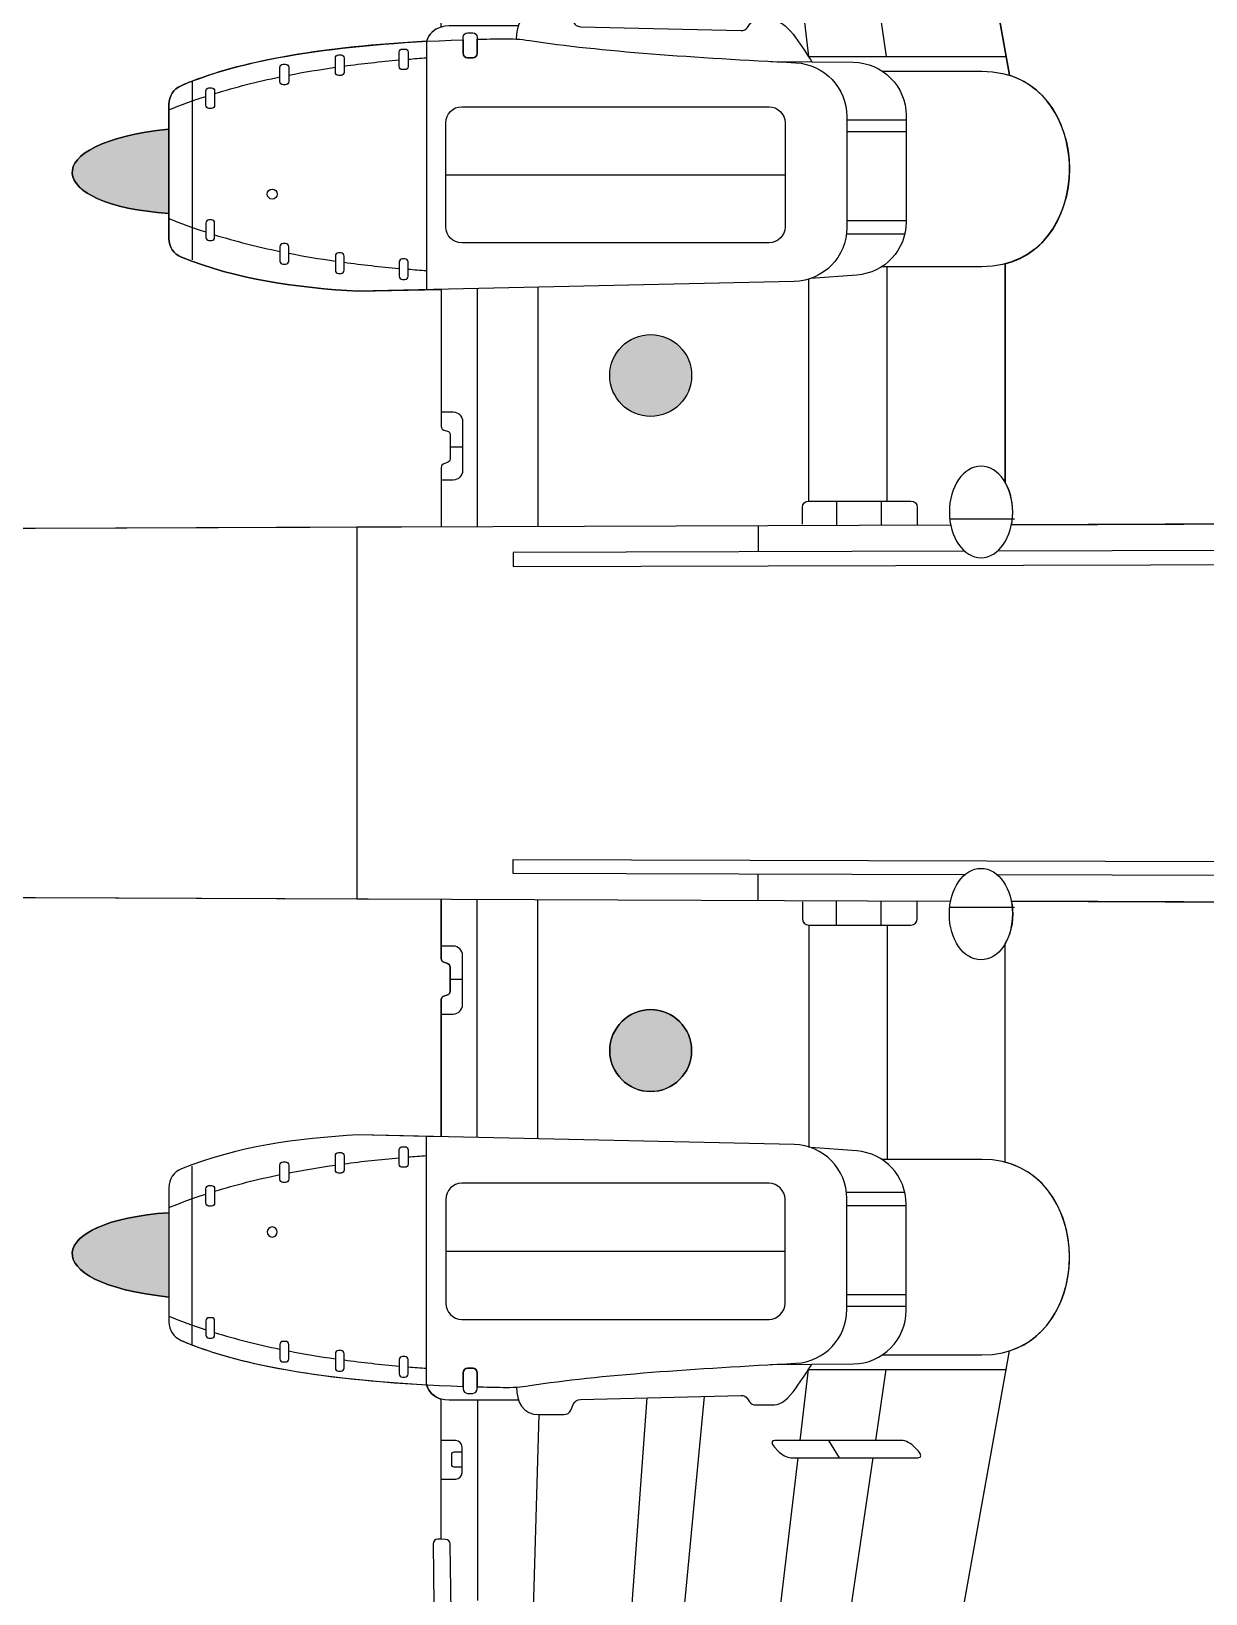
# Model space of a CAD drawing. Extents: x 65 to 351, y 40 to 244.
# Drawn here: x 116.31 to 145.79, y 91.84 to 131.04 of the extents above; entities that cross this region are included whole.
import ezdxf

# ---------------------------------------------------------------- set-up
doc = ezdxf.new("R2010")
doc.units = 0
doc.header["$MEASUREMENT"] = 0
doc.layers.add('4-VIEW', color=7, linetype='CONTINUOUS')
doc.layers.add('SOLIDS', color=7, linetype='CONTINUOUS')

msp = doc.modelspace()

# ---------------------------------------------------------------- hatches: boundary and pattern name
at = {"layer": 'SOLIDS'}
h = msp.add_hatch(color=252, dxfattribs=at)
edge = h.paths.add_edge_path()
edge.add_spline(control_points=[(119.765, 128.59), (116.399, 128.234), (116.668, 126.678), (119.765, 126.472), (119.765, 126.472), (119.765, 128.59), (119.765, 128.59)], knot_values=[0, 0, 0, 0, 1, 1, 1, 2, 2, 2, 2], degree=3, periodic=1)
h = msp.add_hatch(color=252, dxfattribs=at)
edge = h.paths.add_edge_path()
edge.add_spline(control_points=[(131.858, 123.432), (131.291, 123.432), (130.83, 122.973), (130.83, 122.405), (130.83, 121.839), (131.291, 121.378), (131.858, 121.378), (132.425, 121.378), (132.885, 121.839), (132.885, 122.405), (132.885, 122.973), (132.425, 123.432), (131.858, 123.432)], knot_values=[0, 0, 0, 0, 1, 1, 1, 2, 2, 2, 3, 3, 3, 4, 4, 4, 4], degree=3, periodic=1)
h = msp.add_hatch(color=252, dxfattribs=at)
edge = h.paths.add_edge_path()
edge.add_spline(control_points=[(131.858, 106.492), (131.291, 106.492), (130.83, 106.032), (130.83, 105.465), (130.83, 104.897), (131.291, 104.437), (131.858, 104.437), (132.425, 104.437), (132.885, 104.897), (132.885, 105.465), (132.885, 106.032), (132.425, 106.492), (131.858, 106.492)], knot_values=[0, 0, 0, 0, 1, 1, 1, 2, 2, 2, 3, 3, 3, 4, 4, 4, 4], degree=3, periodic=1)
h = msp.add_hatch(color=252, dxfattribs=at)
edge = h.paths.add_edge_path()
edge.add_spline(control_points=[(119.765, 101.397), (116.668, 101.192), (116.399, 99.636), (119.765, 99.28), (119.765, 99.28), (119.765, 101.397), (119.765, 101.397)], knot_values=[0, 0, 0, 0, 1, 1, 1, 2, 2, 2, 2], degree=3, periodic=1)

# ---------------------------------------------------------------- linework, layer by layer
at = {"layer": '4-VIEW', "color": 250}
for points in [[(136.523, 154.146), (140.862, 129.939)], [(135.607, 132.188), (135.817, 130.406)], [(137.506, 132.188), (137.769, 130.406)], [(126.232, 130.79), (126.232, 124.56)], [(135.817, 130.406), (140.78, 130.406)], [(120.349, 129.79), (120.349, 125.308)], [(136.781, 128.822), (138.269, 128.822)], [(136.781, 128.527), (138.269, 128.527)], [(126.716, 127.442), (135.229, 127.442)], [(136.781, 126.293), (138.269, 126.293)], [(136.772, 125.96), (138.236, 125.96)], [(137.79, 119.255), (137.79, 125.134)], [(140.758, 125.207), (140.758, 119.721)], [(135.826, 119.255), (135.826, 124.836)], [(127.505, 124.584), (127.505, 118.606)], [(129.025, 124.619), (129.025, 118.613)], [(126.824, 120.615), (127.138, 120.615)], [(136.525, 119.255), (136.525, 118.641)], [(137.642, 119.255), (137.642, 118.646)], [(139.363, 118.808), (140.987, 118.808)], [(124.482, 118.595), (124.482, 109.275)], [(134.555, 118.634), (134.555, 117.982)], [(169.37, 118.077), (140.561, 117.999)], [(139.74, 117.996), (128.41, 117.965), (128.41, 117.611), (170.016, 117.723)], [(139.74, 109.874), (128.41, 109.905), (128.41, 110.259), (170.016, 110.147)], [(134.555, 109.237), (134.555, 109.889)], [(169.37, 109.794), (140.561, 109.872)], [(127.505, 103.285), (127.505, 109.263)], [(129.025, 103.252), (129.025, 109.258)], [(136.525, 108.615), (136.525, 109.229)], [(137.642, 108.615), (137.642, 109.225)], [(139.363, 109.062), (140.987, 109.062)], [(135.826, 108.615), (135.826, 103.033)], [(137.79, 108.615), (137.79, 102.736)], [(140.758, 102.663), (140.758, 108.149)], [(126.824, 107.255), (127.138, 107.255)], [(126.232, 97.08), (126.232, 103.31)], [(120.349, 98.08), (120.349, 102.562)], [(136.772, 101.91), (138.236, 101.91)], [(136.781, 101.577), (138.269, 101.577)], [(126.716, 100.428), (135.229, 100.428)], [(136.781, 99.343), (138.269, 99.343)], [(136.781, 99.048), (138.269, 99.048)], [(136.523, 73.724), (140.862, 97.931)], [(135.607, 95.682), (135.817, 97.464)], [(135.817, 97.464), (140.78, 97.464)], [(137.506, 95.682), (137.769, 97.464)], [(126.594, 96.722), (126.589, 93.203)], [(127.521, 91.668), (127.521, 96.693)], [(128.864, 56.889), (131.773, 96.753)], [(129.412, 56.889), (133.209, 96.789)], [(127.911, 56.889), (129.062, 96.33)], [(136.594, 95.25), (136.33, 95.682)], [(134.624, 87.348), (135.556, 95.25)], [(136.276, 87.348), (137.442, 95.25)]]:
    msp.add_lwpolyline(points, dxfattribs=at)
for points, knots in [([(128.489, 130.848), (128.489, 131.212), (128.644, 131.54), (129.062, 131.54), (129.062, 131.54), (129.679, 131.54), (129.679, 131.54), (129.756, 131.54), (129.822, 131.497), (129.854, 131.426), (129.854, 131.426), (129.922, 131.271), (129.922, 131.271), (129.953, 131.202), (130.017, 131.16), (130.093, 131.158), (130.093, 131.158), (134.125, 131.058), (134.125, 131.058), (134.192, 131.056), (134.249, 131.086), (134.287, 131.14), (134.287, 131.14), (134.34, 131.215), (134.34, 131.215), (134.377, 131.268), (134.432, 131.297), (134.497, 131.297), (134.497, 131.297), (134.966, 131.297), (134.966, 131.297), (135.32, 131.297), (135.706, 130.548), (135.905, 130.276)], [0, 0, 0, 0, 1, 1, 1, 2, 2, 2, 3, 3, 3, 4, 4, 4, 5, 5, 5, 6, 6, 6, 7, 7, 7, 8, 8, 8, 9, 9, 9, 10, 10, 10, 11, 11, 11, 11]), ([(128.54, 131.176), (128.54, 131.176), (126.8, 131.176), (126.8, 131.176), (126.509, 131.176), (126.301, 131.025), (126.232, 130.79)], [0, 0, 0, 0, 1, 1, 1, 2, 2, 2, 2]), ([(127.261, 130.376), (127.261, 130.376), (127.393, 130.376), (127.393, 130.376), (127.455, 130.376), (127.506, 130.426), (127.506, 130.489), (127.506, 130.489), (127.506, 130.892), (127.506, 130.892), (127.506, 130.955), (127.455, 131.005), (127.393, 131.005), (127.393, 131.005), (127.261, 131.005), (127.261, 131.005), (127.199, 131.005), (127.148, 130.955), (127.148, 130.892), (127.148, 130.892), (127.148, 130.489), (127.148, 130.489), (127.148, 130.426), (127.199, 130.376), (127.261, 130.376), (127.261, 130.376), (127.261, 130.376), (127.261, 130.376)], [0, 0, 0, 0, 1, 1, 1, 2, 2, 2, 3, 3, 3, 4, 4, 4, 5, 5, 5, 6, 6, 6, 7, 7, 7, 8, 8, 8, 9, 9, 9, 9]), ([(119.765, 129.209), (119.765, 129.209), (119.765, 125.845), (119.765, 125.845), (119.765, 125.633), (119.887, 125.451), (120.084, 125.372), (121.457, 124.818), (122.967, 124.606), (124.527, 124.518), (124.527, 124.518), (135.457, 124.762), (135.457, 124.762), (136.193, 124.779), (136.781, 125.381), (136.781, 126.116), (136.781, 126.116), (136.781, 128.9), (136.781, 128.9), (136.781, 129.621), (136.218, 130.214), (135.498, 130.252), (132.995, 130.383), (130.571, 130.538), (128.822, 130.81), (128.59, 130.845), (128.389, 130.86), (128.153, 130.856), (127.934, 130.852), (127.718, 130.847), (127.506, 130.842), (127.506, 130.842), (127.506, 130.489), (127.506, 130.489), (127.506, 130.426), (127.455, 130.376), (127.393, 130.376), (127.393, 130.376), (127.261, 130.376), (127.261, 130.376), (127.199, 130.376), (127.148, 130.426), (127.148, 130.489), (127.148, 130.489), (127.148, 130.83), (127.148, 130.83), (123.914, 130.719), (121.57, 130.328), (120.071, 129.676), (119.881, 129.593), (119.765, 129.416), (119.765, 129.209), (119.765, 129.209), (119.765, 129.209), (119.765, 129.209)], [0, 0, 0, 0, 1, 1, 1, 2, 2, 2, 3, 3, 3, 4, 4, 4, 5, 5, 5, 6, 6, 6, 7, 7, 7, 8, 8, 8, 9, 9, 9, 10, 10, 10, 11, 11, 11, 12, 12, 12, 13, 13, 13, 14, 14, 14, 15, 15, 15, 16, 16, 16, 17, 17, 17, 18, 18, 18, 18]), ([(125.625, 130.081), (125.625, 130.081), (125.689, 130.081), (125.689, 130.081), (125.732, 130.081), (125.768, 130.116), (125.768, 130.16), (125.768, 130.16), (125.768, 130.518), (125.768, 130.518), (125.768, 130.562), (125.732, 130.597), (125.689, 130.597), (125.689, 130.597), (125.625, 130.597), (125.625, 130.597), (125.582, 130.597), (125.547, 130.562), (125.547, 130.518), (125.547, 130.518), (125.547, 130.16), (125.547, 130.16), (125.547, 130.116), (125.582, 130.081), (125.625, 130.081), (125.625, 130.081), (125.625, 130.081), (125.625, 130.081)], [0, 0, 0, 0, 1, 1, 1, 2, 2, 2, 3, 3, 3, 4, 4, 4, 5, 5, 5, 6, 6, 6, 7, 7, 7, 8, 8, 8, 9, 9, 9, 9]), ([(122.633, 129.702), (122.633, 129.702), (122.696, 129.702), (122.696, 129.702), (122.74, 129.702), (122.775, 129.737), (122.775, 129.781), (122.775, 129.781), (122.775, 130.139), (122.775, 130.139), (122.775, 130.182), (122.74, 130.218), (122.696, 130.218), (122.696, 130.218), (122.633, 130.218), (122.633, 130.218), (122.589, 130.218), (122.554, 130.182), (122.554, 130.139), (122.554, 130.139), (122.554, 129.781), (122.554, 129.781), (122.554, 129.737), (122.589, 129.702), (122.633, 129.702), (122.633, 129.702), (122.633, 129.702), (122.633, 129.702)], [0, 0, 0, 0, 1, 1, 1, 2, 2, 2, 3, 3, 3, 4, 4, 4, 5, 5, 5, 6, 6, 6, 7, 7, 7, 8, 8, 8, 9, 9, 9, 9]), ([(124.024, 129.933), (124.024, 129.933), (124.087, 129.933), (124.087, 129.933), (124.13, 129.933), (124.166, 129.969), (124.166, 130.012), (124.166, 130.012), (124.166, 130.371), (124.166, 130.371), (124.166, 130.415), (124.13, 130.45), (124.087, 130.45), (124.087, 130.45), (124.024, 130.45), (124.024, 130.45), (123.98, 130.45), (123.945, 130.415), (123.945, 130.371), (123.945, 130.371), (123.945, 130.012), (123.945, 130.012), (123.945, 129.969), (123.98, 129.933), (124.024, 129.933), (124.024, 129.933), (124.024, 129.933), (124.024, 129.933)], [0, 0, 0, 0, 1, 1, 1, 2, 2, 2, 3, 3, 3, 4, 4, 4, 5, 5, 5, 6, 6, 6, 7, 7, 7, 8, 8, 8, 9, 9, 9, 9]), ([(134.867, 130.285), (134.867, 130.285), (136.944, 130.266), (136.944, 130.266), (137.676, 130.26), (138.269, 129.66), (138.269, 128.929), (138.269, 128.929), (138.269, 126.259), (138.269, 126.259), (138.269, 125.558), (137.731, 124.978), (137.032, 124.925), (137.032, 124.925), (135.871, 124.836), (135.871, 124.836)], [0, 0, 0, 0, 1, 1, 1, 2, 2, 2, 3, 3, 3, 4, 4, 4, 5, 5, 5, 5]), ([(137.672, 130.042), (137.672, 130.042), (140.169, 130.042), (140.169, 130.042), (143.102, 130.042), (143.102, 125.134), (140.169, 125.134), (140.169, 125.134), (137.658, 125.134), (137.658, 125.134)], [0, 0, 0, 0, 1, 1, 1, 2, 2, 2, 3, 3, 3, 3]), ([(120.771, 129.106), (120.771, 129.106), (120.834, 129.106), (120.834, 129.106), (120.878, 129.106), (120.913, 129.142), (120.913, 129.186), (120.913, 129.186), (120.913, 129.544), (120.913, 129.544), (120.913, 129.587), (120.878, 129.622), (120.834, 129.622), (120.834, 129.622), (120.771, 129.622), (120.771, 129.622), (120.728, 129.622), (120.692, 129.587), (120.692, 129.544), (120.692, 129.544), (120.692, 129.186), (120.692, 129.186), (120.692, 129.142), (120.728, 129.106), (120.771, 129.106), (120.771, 129.106), (120.771, 129.106), (120.771, 129.106)], [0, 0, 0, 0, 1, 1, 1, 2, 2, 2, 3, 3, 3, 4, 4, 4, 5, 5, 5, 6, 6, 6, 7, 7, 7, 8, 8, 8, 9, 9, 9, 9]), ([(127.116, 125.735), (127.116, 125.735), (134.829, 125.735), (134.829, 125.735), (135.049, 125.735), (135.229, 125.915), (135.229, 126.135), (135.229, 126.135), (135.229, 128.748), (135.229, 128.748), (135.229, 128.969), (135.049, 129.149), (134.829, 129.149), (134.829, 129.149), (127.116, 129.149), (127.116, 129.149), (126.896, 129.149), (126.716, 128.969), (126.716, 128.748), (126.716, 128.748), (126.716, 126.135), (126.716, 126.135), (126.716, 125.915), (126.896, 125.735), (127.116, 125.735), (127.116, 125.735), (127.116, 125.735), (127.116, 125.735)], [0, 0, 0, 0, 1, 1, 1, 2, 2, 2, 3, 3, 3, 4, 4, 4, 5, 5, 5, 6, 6, 6, 7, 7, 7, 8, 8, 8, 9, 9, 9, 9]), ([(122.359, 126.831), (122.429, 126.831), (122.486, 126.887), (122.486, 126.957), (122.486, 127.027), (122.429, 127.084), (122.359, 127.084), (122.29, 127.084), (122.233, 127.027), (122.233, 126.957), (122.233, 126.887), (122.29, 126.831), (122.359, 126.831), (122.359, 126.831), (122.359, 126.831), (122.359, 126.831)], [0, 0, 0, 0, 1, 1, 1, 2, 2, 2, 3, 3, 3, 4, 4, 4, 5, 5, 5, 5]), ([(120.771, 126.308), (120.771, 126.308), (120.834, 126.308), (120.834, 126.308), (120.878, 126.308), (120.913, 126.273), (120.913, 126.229), (120.913, 126.229), (120.913, 125.871), (120.913, 125.871), (120.913, 125.828), (120.878, 125.792), (120.834, 125.792), (120.834, 125.792), (120.771, 125.792), (120.771, 125.792), (120.728, 125.792), (120.692, 125.828), (120.692, 125.871), (120.692, 125.871), (120.692, 126.229), (120.692, 126.229), (120.692, 126.273), (120.728, 126.308), (120.771, 126.308), (120.771, 126.308), (120.771, 126.308), (120.771, 126.308)], [0, 0, 0, 0, 1, 1, 1, 2, 2, 2, 3, 3, 3, 4, 4, 4, 5, 5, 5, 6, 6, 6, 7, 7, 7, 8, 8, 8, 9, 9, 9, 9]), ([(122.633, 125.713), (122.633, 125.713), (122.696, 125.713), (122.696, 125.713), (122.74, 125.713), (122.775, 125.678), (122.775, 125.634), (122.775, 125.634), (122.775, 125.276), (122.775, 125.276), (122.775, 125.233), (122.74, 125.197), (122.696, 125.197), (122.696, 125.197), (122.633, 125.197), (122.633, 125.197), (122.589, 125.197), (122.554, 125.233), (122.554, 125.276), (122.554, 125.276), (122.554, 125.634), (122.554, 125.634), (122.554, 125.678), (122.589, 125.713), (122.633, 125.713), (122.633, 125.713), (122.633, 125.713), (122.633, 125.713)], [0, 0, 0, 0, 1, 1, 1, 2, 2, 2, 3, 3, 3, 4, 4, 4, 5, 5, 5, 6, 6, 6, 7, 7, 7, 8, 8, 8, 9, 9, 9, 9]), ([(124.024, 125.481), (124.024, 125.481), (124.087, 125.481), (124.087, 125.481), (124.13, 125.481), (124.166, 125.446), (124.166, 125.403), (124.166, 125.403), (124.166, 125.045), (124.166, 125.045), (124.166, 125), (124.13, 124.965), (124.087, 124.965), (124.087, 124.965), (124.024, 124.965), (124.024, 124.965), (123.98, 124.965), (123.945, 125), (123.945, 125.045), (123.945, 125.045), (123.945, 125.403), (123.945, 125.403), (123.945, 125.446), (123.98, 125.481), (124.024, 125.481), (124.024, 125.481), (124.024, 125.481), (124.024, 125.481)], [0, 0, 0, 0, 1, 1, 1, 2, 2, 2, 3, 3, 3, 4, 4, 4, 5, 5, 5, 6, 6, 6, 7, 7, 7, 8, 8, 8, 9, 9, 9, 9]), ([(125.625, 125.334), (125.625, 125.334), (125.689, 125.334), (125.689, 125.334), (125.732, 125.334), (125.768, 125.298), (125.768, 125.255), (125.768, 125.255), (125.768, 124.896), (125.768, 124.896), (125.768, 124.853), (125.732, 124.817), (125.689, 124.817), (125.689, 124.817), (125.625, 124.817), (125.625, 124.817), (125.582, 124.817), (125.547, 124.853), (125.547, 124.896), (125.547, 124.896), (125.547, 125.255), (125.547, 125.255), (125.547, 125.298), (125.582, 125.334), (125.625, 125.334), (125.625, 125.334), (125.625, 125.334), (125.625, 125.334)], [0, 0, 0, 0, 1, 1, 1, 2, 2, 2, 3, 3, 3, 4, 4, 4, 5, 5, 5, 6, 6, 6, 7, 7, 7, 8, 8, 8, 9, 9, 9, 9]), ([(126.601, 124.564), (126.601, 124.564), (126.601, 121.127), (126.601, 121.127), (126.601, 121.085), (126.628, 121.048), (126.669, 121.036), (126.669, 121.036), (126.756, 121.009), (126.756, 121.009), (126.797, 120.997), (126.824, 120.96), (126.824, 120.918), (126.824, 120.918), (126.824, 120.313), (126.824, 120.313), (126.824, 120.272), (126.799, 120.236), (126.76, 120.223), (126.76, 120.223), (126.665, 120.189), (126.665, 120.189), (126.626, 120.175), (126.601, 120.14), (126.601, 120.099), (126.601, 120.099), (126.601, 118.604), (126.601, 118.604)], [0, 0, 0, 0, 1, 1, 1, 2, 2, 2, 3, 3, 3, 4, 4, 4, 5, 5, 5, 6, 6, 6, 7, 7, 7, 8, 8, 8, 9, 9, 9, 9]), ([(131.858, 121.378), (132.425, 121.378), (132.885, 121.839), (132.885, 122.405), (132.885, 122.973), (132.425, 123.433), (131.858, 123.433), (131.291, 123.433), (130.83, 122.973), (130.83, 122.405), (130.83, 121.839), (131.291, 121.378), (131.858, 121.378), (131.858, 121.378), (131.858, 121.378), (131.858, 121.378)], [0, 0, 0, 0, 1, 1, 1, 2, 2, 2, 3, 3, 3, 4, 4, 4, 5, 5, 5, 5]), ([(126.601, 121.489), (126.601, 121.489), (126.899, 121.489), (126.899, 121.489), (127.03, 121.489), (127.138, 121.381), (127.138, 121.25), (127.138, 121.25), (127.138, 120.021), (127.138, 120.021), (127.138, 119.889), (127.03, 119.782), (126.899, 119.782), (126.899, 119.782), (126.601, 119.782), (126.601, 119.782)], [0, 0, 0, 0, 1, 1, 1, 2, 2, 2, 3, 3, 3, 4, 4, 4, 5, 5, 5, 5]), ([(140.149, 120.129), (140.589, 120.129), (140.945, 119.615), (140.945, 118.981), (140.945, 118.347), (140.589, 117.833), (140.149, 117.833), (139.71, 117.833), (139.354, 118.347), (139.354, 118.981), (139.354, 119.615), (139.71, 120.129), (140.149, 120.129), (140.149, 120.129), (140.149, 120.129), (140.149, 120.129)], [0, 0, 0, 0, 1, 1, 1, 2, 2, 2, 3, 3, 3, 4, 4, 4, 5, 5, 5, 5]), ([(135.666, 118.675), (135.666, 118.675), (135.666, 119.096), (135.666, 119.096), (135.666, 119.183), (135.738, 119.255), (135.826, 119.255), (135.826, 119.255), (138.389, 119.255), (138.389, 119.255), (138.476, 119.255), (138.548, 119.183), (138.548, 119.096), (138.548, 119.096), (138.548, 118.649), (138.548, 118.649)], [0, 0, 0, 0, 1, 1, 1, 2, 2, 2, 3, 3, 3, 4, 4, 4, 5, 5, 5, 5]), ([(139.387, 118.653), (139.387, 118.653), (116.407, 118.564), (116.407, 118.564), (114.107, 118.555), (107.706, 118.311), (104.322, 116.625), (101.444, 115.191), (101.44, 112.684), (104.319, 111.248), (107.701, 109.56), (114.107, 109.316), (116.407, 109.307), (116.407, 109.307), (139.387, 109.218), (139.387, 109.218)], [0, 0, 0, 0, 1, 1, 1, 2, 2, 2, 3, 3, 3, 4, 4, 4, 5, 5, 5, 5]), ([(140.913, 118.658), (140.913, 118.658), (162.555, 118.741), (162.555, 118.741), (169.656, 118.753), (174.324, 117.797), (181.779, 115.016), (182.007, 114.931), (182.152, 114.723), (182.152, 114.478), (182.152, 114.478), (182.152, 113.392), (182.152, 113.392), (182.152, 113.147), (182.007, 112.939), (181.779, 112.854), (174.324, 110.074), (169.656, 109.117), (162.555, 109.129), (162.555, 109.129), (140.913, 109.212), (140.913, 109.212)], [0, 0, 0, 0, 1, 1, 1, 2, 2, 2, 3, 3, 3, 4, 4, 4, 5, 5, 5, 6, 6, 6, 7, 7, 7, 7]), ([(140.149, 107.741), (140.589, 107.741), (140.945, 108.255), (140.945, 108.889), (140.945, 109.524), (140.589, 110.038), (140.149, 110.038), (139.71, 110.038), (139.354, 109.524), (139.354, 108.889), (139.354, 108.255), (139.71, 107.741), (140.149, 107.741), (140.149, 107.741), (140.149, 107.741), (140.149, 107.741)], [0, 0, 0, 0, 1, 1, 1, 2, 2, 2, 3, 3, 3, 4, 4, 4, 5, 5, 5, 5]), ([(126.601, 103.305), (126.601, 103.305), (126.601, 106.743), (126.601, 106.743), (126.601, 106.786), (126.628, 106.822), (126.669, 106.834), (126.669, 106.834), (126.756, 106.861), (126.756, 106.861), (126.797, 106.874), (126.824, 106.91), (126.824, 106.952), (126.824, 106.952), (126.824, 107.558), (126.824, 107.558), (126.824, 107.599), (126.799, 107.634), (126.76, 107.648), (126.76, 107.648), (126.665, 107.681), (126.665, 107.681), (126.626, 107.695), (126.601, 107.73), (126.601, 107.772), (126.601, 107.772), (126.601, 109.267), (126.601, 109.267)], [0, 0, 0, 0, 1, 1, 1, 2, 2, 2, 3, 3, 3, 4, 4, 4, 5, 5, 5, 6, 6, 6, 7, 7, 7, 8, 8, 8, 9, 9, 9, 9]), ([(135.666, 109.195), (135.666, 109.195), (135.666, 108.775), (135.666, 108.775), (135.666, 108.687), (135.738, 108.615), (135.826, 108.615), (135.826, 108.615), (138.389, 108.615), (138.389, 108.615), (138.476, 108.615), (138.548, 108.687), (138.548, 108.775), (138.548, 108.775), (138.548, 109.222), (138.548, 109.222)], [0, 0, 0, 0, 1, 1, 1, 2, 2, 2, 3, 3, 3, 4, 4, 4, 5, 5, 5, 5]), ([(126.601, 106.381), (126.601, 106.381), (126.899, 106.381), (126.899, 106.381), (127.03, 106.381), (127.138, 106.489), (127.138, 106.621), (127.138, 106.621), (127.138, 107.849), (127.138, 107.849), (127.138, 107.981), (127.03, 108.088), (126.899, 108.088), (126.899, 108.088), (126.601, 108.088), (126.601, 108.088)], [0, 0, 0, 0, 1, 1, 1, 2, 2, 2, 3, 3, 3, 4, 4, 4, 5, 5, 5, 5]), ([(131.858, 106.492), (132.425, 106.492), (132.885, 106.032), (132.885, 105.465), (132.885, 104.897), (132.425, 104.438), (131.858, 104.438), (131.291, 104.438), (130.83, 104.897), (130.83, 105.465), (130.83, 106.032), (131.291, 106.492), (131.858, 106.492), (131.858, 106.492), (131.858, 106.492), (131.858, 106.492)], [0, 0, 0, 0, 1, 1, 1, 2, 2, 2, 3, 3, 3, 4, 4, 4, 5, 5, 5, 5]), ([(119.765, 98.661), (119.765, 98.661), (119.765, 102.025), (119.765, 102.025), (119.765, 102.237), (119.887, 102.418), (120.084, 102.497), (121.457, 103.052), (122.967, 103.264), (124.527, 103.352), (124.527, 103.352), (135.457, 103.107), (135.457, 103.107), (136.193, 103.091), (136.781, 102.489), (136.781, 101.754), (136.781, 101.754), (136.781, 98.97), (136.781, 98.97), (136.781, 98.249), (136.218, 97.655), (135.498, 97.618), (132.995, 97.487), (130.571, 97.332), (128.822, 97.06), (128.59, 97.024), (128.389, 97.01), (128.153, 97.014), (127.934, 97.018), (127.718, 97.022), (127.506, 97.028), (127.506, 97.028), (127.506, 97.381), (127.506, 97.381), (127.506, 97.443), (127.455, 97.494), (127.393, 97.494), (127.393, 97.494), (127.261, 97.494), (127.261, 97.494), (127.199, 97.494), (127.148, 97.443), (127.148, 97.381), (127.148, 97.381), (127.148, 97.039), (127.148, 97.039), (123.914, 97.152), (121.57, 97.542), (120.071, 98.193), (119.881, 98.276), (119.765, 98.454), (119.765, 98.661), (119.765, 98.661), (119.765, 98.661), (119.765, 98.661)], [0, 0, 0, 0, 1, 1, 1, 2, 2, 2, 3, 3, 3, 4, 4, 4, 5, 5, 5, 6, 6, 6, 7, 7, 7, 8, 8, 8, 9, 9, 9, 10, 10, 10, 11, 11, 11, 12, 12, 12, 13, 13, 13, 14, 14, 14, 15, 15, 15, 16, 16, 16, 17, 17, 17, 18, 18, 18, 18]), ([(124.024, 102.389), (124.024, 102.389), (124.087, 102.389), (124.087, 102.389), (124.13, 102.389), (124.166, 102.424), (124.166, 102.467), (124.166, 102.467), (124.166, 102.826), (124.166, 102.826), (124.166, 102.869), (124.13, 102.905), (124.087, 102.905), (124.087, 102.905), (124.024, 102.905), (124.024, 102.905), (123.98, 102.905), (123.945, 102.869), (123.945, 102.826), (123.945, 102.826), (123.945, 102.467), (123.945, 102.467), (123.945, 102.424), (123.98, 102.389), (124.024, 102.389), (124.024, 102.389), (124.024, 102.389), (124.024, 102.389)], [0, 0, 0, 0, 1, 1, 1, 2, 2, 2, 3, 3, 3, 4, 4, 4, 5, 5, 5, 6, 6, 6, 7, 7, 7, 8, 8, 8, 9, 9, 9, 9]), ([(125.625, 102.536), (125.625, 102.536), (125.689, 102.536), (125.689, 102.536), (125.732, 102.536), (125.768, 102.572), (125.768, 102.616), (125.768, 102.616), (125.768, 102.973), (125.768, 102.973), (125.768, 103.017), (125.732, 103.052), (125.689, 103.052), (125.689, 103.052), (125.625, 103.052), (125.625, 103.052), (125.582, 103.052), (125.547, 103.017), (125.547, 102.973), (125.547, 102.973), (125.547, 102.616), (125.547, 102.616), (125.547, 102.572), (125.582, 102.536), (125.625, 102.536), (125.625, 102.536), (125.625, 102.536), (125.625, 102.536)], [0, 0, 0, 0, 1, 1, 1, 2, 2, 2, 3, 3, 3, 4, 4, 4, 5, 5, 5, 6, 6, 6, 7, 7, 7, 8, 8, 8, 9, 9, 9, 9]), ([(134.867, 97.584), (134.867, 97.584), (136.944, 97.604), (136.944, 97.604), (137.676, 97.611), (138.269, 98.21), (138.269, 98.942), (138.269, 98.942), (138.269, 101.611), (138.269, 101.611), (138.269, 102.312), (137.731, 102.892), (137.032, 102.946), (137.032, 102.946), (135.871, 103.033), (135.871, 103.033)], [0, 0, 0, 0, 1, 1, 1, 2, 2, 2, 3, 3, 3, 4, 4, 4, 5, 5, 5, 5]), ([(137.672, 97.828), (137.672, 97.828), (140.169, 97.828), (140.169, 97.828), (143.102, 97.828), (143.102, 102.736), (140.169, 102.736), (140.169, 102.736), (137.658, 102.736), (137.658, 102.736)], [0, 0, 0, 0, 1, 1, 1, 2, 2, 2, 3, 3, 3, 3]), ([(122.633, 102.157), (122.633, 102.157), (122.696, 102.157), (122.696, 102.157), (122.74, 102.157), (122.775, 102.193), (122.775, 102.236), (122.775, 102.236), (122.775, 102.594), (122.775, 102.594), (122.775, 102.637), (122.74, 102.673), (122.696, 102.673), (122.696, 102.673), (122.633, 102.673), (122.633, 102.673), (122.589, 102.673), (122.554, 102.637), (122.554, 102.594), (122.554, 102.594), (122.554, 102.236), (122.554, 102.236), (122.554, 102.193), (122.589, 102.157), (122.633, 102.157), (122.633, 102.157), (122.633, 102.157), (122.633, 102.157)], [0, 0, 0, 0, 1, 1, 1, 2, 2, 2, 3, 3, 3, 4, 4, 4, 5, 5, 5, 6, 6, 6, 7, 7, 7, 8, 8, 8, 9, 9, 9, 9]), ([(120.771, 101.561), (120.771, 101.561), (120.834, 101.561), (120.834, 101.561), (120.878, 101.561), (120.913, 101.597), (120.913, 101.641), (120.913, 101.641), (120.913, 101.999), (120.913, 101.999), (120.913, 102.042), (120.878, 102.078), (120.834, 102.078), (120.834, 102.078), (120.771, 102.078), (120.771, 102.078), (120.728, 102.078), (120.692, 102.042), (120.692, 101.999), (120.692, 101.999), (120.692, 101.641), (120.692, 101.641), (120.692, 101.597), (120.728, 101.561), (120.771, 101.561), (120.771, 101.561), (120.771, 101.561), (120.771, 101.561)], [0, 0, 0, 0, 1, 1, 1, 2, 2, 2, 3, 3, 3, 4, 4, 4, 5, 5, 5, 6, 6, 6, 7, 7, 7, 8, 8, 8, 9, 9, 9, 9]), ([(127.116, 102.135), (127.116, 102.135), (134.829, 102.135), (134.829, 102.135), (135.049, 102.135), (135.229, 101.955), (135.229, 101.734), (135.229, 101.734), (135.229, 99.122), (135.229, 99.122), (135.229, 98.901), (135.049, 98.721), (134.829, 98.721), (134.829, 98.721), (127.116, 98.721), (127.116, 98.721), (126.896, 98.721), (126.716, 98.901), (126.716, 99.122), (126.716, 99.122), (126.716, 101.734), (126.716, 101.734), (126.716, 101.955), (126.896, 102.135), (127.116, 102.135), (127.116, 102.135), (127.116, 102.135), (127.116, 102.135)], [0, 0, 0, 0, 1, 1, 1, 2, 2, 2, 3, 3, 3, 4, 4, 4, 5, 5, 5, 6, 6, 6, 7, 7, 7, 8, 8, 8, 9, 9, 9, 9]), ([(122.359, 101.039), (122.429, 101.039), (122.486, 100.983), (122.486, 100.913), (122.486, 100.843), (122.429, 100.787), (122.359, 100.787), (122.29, 100.787), (122.233, 100.843), (122.233, 100.913), (122.233, 100.983), (122.29, 101.039), (122.359, 101.039), (122.359, 101.039), (122.359, 101.039), (122.359, 101.039)], [0, 0, 0, 0, 1, 1, 1, 2, 2, 2, 3, 3, 3, 4, 4, 4, 5, 5, 5, 5]), ([(120.771, 98.763), (120.771, 98.763), (120.834, 98.763), (120.834, 98.763), (120.878, 98.763), (120.913, 98.728), (120.913, 98.685), (120.913, 98.685), (120.913, 98.326), (120.913, 98.326), (120.913, 98.283), (120.878, 98.247), (120.834, 98.247), (120.834, 98.247), (120.771, 98.247), (120.771, 98.247), (120.728, 98.247), (120.692, 98.283), (120.692, 98.326), (120.692, 98.326), (120.692, 98.685), (120.692, 98.685), (120.692, 98.728), (120.728, 98.763), (120.771, 98.763), (120.771, 98.763), (120.771, 98.763), (120.771, 98.763)], [0, 0, 0, 0, 1, 1, 1, 2, 2, 2, 3, 3, 3, 4, 4, 4, 5, 5, 5, 6, 6, 6, 7, 7, 7, 8, 8, 8, 9, 9, 9, 9]), ([(122.633, 98.168), (122.633, 98.168), (122.696, 98.168), (122.696, 98.168), (122.74, 98.168), (122.775, 98.132), (122.775, 98.089), (122.775, 98.089), (122.775, 97.731), (122.775, 97.731), (122.775, 97.687), (122.74, 97.652), (122.696, 97.652), (122.696, 97.652), (122.633, 97.652), (122.633, 97.652), (122.589, 97.652), (122.554, 97.687), (122.554, 97.731), (122.554, 97.731), (122.554, 98.089), (122.554, 98.089), (122.554, 98.132), (122.589, 98.168), (122.633, 98.168), (122.633, 98.168), (122.633, 98.168), (122.633, 98.168)], [0, 0, 0, 0, 1, 1, 1, 2, 2, 2, 3, 3, 3, 4, 4, 4, 5, 5, 5, 6, 6, 6, 7, 7, 7, 8, 8, 8, 9, 9, 9, 9]), ([(124.024, 97.936), (124.024, 97.936), (124.087, 97.936), (124.087, 97.936), (124.13, 97.936), (124.166, 97.901), (124.166, 97.857), (124.166, 97.857), (124.166, 97.499), (124.166, 97.499), (124.166, 97.456), (124.13, 97.42), (124.087, 97.42), (124.087, 97.42), (124.024, 97.42), (124.024, 97.42), (123.98, 97.42), (123.945, 97.456), (123.945, 97.499), (123.945, 97.499), (123.945, 97.857), (123.945, 97.857), (123.945, 97.901), (123.98, 97.936), (124.024, 97.936), (124.024, 97.936), (124.024, 97.936), (124.024, 97.936)], [0, 0, 0, 0, 1, 1, 1, 2, 2, 2, 3, 3, 3, 4, 4, 4, 5, 5, 5, 6, 6, 6, 7, 7, 7, 8, 8, 8, 9, 9, 9, 9]), ([(125.625, 97.789), (125.625, 97.789), (125.689, 97.789), (125.689, 97.789), (125.732, 97.789), (125.768, 97.753), (125.768, 97.71), (125.768, 97.71), (125.768, 97.352), (125.768, 97.352), (125.768, 97.308), (125.732, 97.272), (125.689, 97.272), (125.689, 97.272), (125.625, 97.272), (125.625, 97.272), (125.582, 97.272), (125.547, 97.308), (125.547, 97.352), (125.547, 97.352), (125.547, 97.71), (125.547, 97.71), (125.547, 97.753), (125.582, 97.789), (125.625, 97.789), (125.625, 97.789), (125.625, 97.789), (125.625, 97.789)], [0, 0, 0, 0, 1, 1, 1, 2, 2, 2, 3, 3, 3, 4, 4, 4, 5, 5, 5, 6, 6, 6, 7, 7, 7, 8, 8, 8, 9, 9, 9, 9]), ([(127.261, 97.494), (127.261, 97.494), (127.393, 97.494), (127.393, 97.494), (127.455, 97.494), (127.506, 97.443), (127.506, 97.381), (127.506, 97.381), (127.506, 96.978), (127.506, 96.978), (127.506, 96.916), (127.455, 96.864), (127.393, 96.864), (127.393, 96.864), (127.261, 96.864), (127.261, 96.864), (127.199, 96.864), (127.148, 96.916), (127.148, 96.978), (127.148, 96.978), (127.148, 97.381), (127.148, 97.381), (127.148, 97.443), (127.199, 97.494), (127.261, 97.494), (127.261, 97.494), (127.261, 97.494), (127.261, 97.494)], [0, 0, 0, 0, 1, 1, 1, 2, 2, 2, 3, 3, 3, 4, 4, 4, 5, 5, 5, 6, 6, 6, 7, 7, 7, 8, 8, 8, 9, 9, 9, 9]), ([(128.489, 97.021), (128.489, 96.658), (128.644, 96.33), (129.062, 96.33), (129.062, 96.33), (129.679, 96.33), (129.679, 96.33), (129.756, 96.33), (129.822, 96.373), (129.854, 96.443), (129.854, 96.443), (129.922, 96.598), (129.922, 96.598), (129.953, 96.668), (130.017, 96.71), (130.093, 96.712), (130.093, 96.712), (134.125, 96.812), (134.125, 96.812), (134.192, 96.813), (134.249, 96.784), (134.287, 96.73), (134.287, 96.73), (134.34, 96.655), (134.34, 96.655), (134.377, 96.602), (134.432, 96.573), (134.497, 96.573), (134.497, 96.573), (134.966, 96.573), (134.966, 96.573), (135.32, 96.573), (135.706, 97.322), (135.905, 97.594)], [0, 0, 0, 0, 1, 1, 1, 2, 2, 2, 3, 3, 3, 4, 4, 4, 5, 5, 5, 6, 6, 6, 7, 7, 7, 8, 8, 8, 9, 9, 9, 10, 10, 10, 11, 11, 11, 11]), ([(128.54, 96.693), (128.54, 96.693), (126.8, 96.693), (126.8, 96.693), (126.509, 96.693), (126.301, 96.846), (126.232, 97.08)], [0, 0, 0, 0, 1, 1, 1, 2, 2, 2, 2]), ([(126.591, 94.713), (126.591, 94.713), (126.966, 94.713), (126.966, 94.713), (127.054, 94.713), (127.126, 94.784), (127.126, 94.872), (127.126, 94.872), (127.126, 95.517), (127.126, 95.517), (127.126, 95.606), (127.054, 95.677), (126.966, 95.677), (126.966, 95.677), (126.593, 95.677), (126.593, 95.677)], [0, 0, 0, 0, 1, 1, 1, 2, 2, 2, 3, 3, 3, 4, 4, 4, 5, 5, 5, 5]), ([(134.973, 95.682), (134.973, 95.682), (138.162, 95.682), (138.162, 95.682), (138.253, 95.682), (138.397, 95.608), (138.481, 95.517), (138.481, 95.517), (138.577, 95.415), (138.577, 95.415), (138.663, 95.324), (138.658, 95.25), (138.567, 95.25), (138.567, 95.25), (135.378, 95.25), (135.378, 95.25), (135.287, 95.25), (135.143, 95.324), (135.058, 95.415), (135.058, 95.415), (134.962, 95.517), (134.962, 95.517), (134.878, 95.608), (134.882, 95.682), (134.973, 95.682), (134.973, 95.682), (134.973, 95.682), (134.973, 95.682)], [0, 0, 0, 0, 1, 1, 1, 2, 2, 2, 3, 3, 3, 4, 4, 4, 5, 5, 5, 6, 6, 6, 7, 7, 7, 8, 8, 8, 9, 9, 9, 9]), ([(127.126, 95.013), (127.126, 95.013), (126.926, 95.013), (126.926, 95.013), (126.891, 95.013), (126.863, 95.041), (126.863, 95.077), (126.863, 95.077), (126.863, 95.334), (126.863, 95.334), (126.863, 95.369), (126.891, 95.397), (126.926, 95.397), (126.926, 95.397), (127.126, 95.397), (127.126, 95.397)], [0, 0, 0, 0, 1, 1, 1, 2, 2, 2, 3, 3, 3, 4, 4, 4, 5, 5, 5, 5]), ([(126.424, 90.808), (126.424, 90.808), (126.397, 93.086), (126.397, 93.086), (126.396, 93.153), (126.449, 93.206), (126.515, 93.204), (126.515, 93.204), (126.708, 93.201), (126.708, 93.201), (126.774, 93.2), (126.829, 93.145), (126.829, 93.079), (126.829, 93.079), (126.857, 90.801), (126.857, 90.801), (126.857, 90.735), (126.804, 90.682), (126.738, 90.682), (126.738, 90.682), (126.545, 90.686), (126.545, 90.686), (126.479, 90.687), (126.424, 90.742), (126.424, 90.808), (126.424, 90.808), (126.424, 90.808), (126.424, 90.808)], [0, 0, 0, 0, 1, 1, 1, 2, 2, 2, 3, 3, 3, 4, 4, 4, 5, 5, 5, 6, 6, 6, 7, 7, 7, 8, 8, 8, 9, 9, 9, 9])]:
    msp.add_open_spline(points, degree=3, knots=knots, dxfattribs=at)
for points in [[(124.166, 130.169), (124.614, 130.23), (125.075, 130.281), (125.547, 130.322)], [(125.768, 130.341), (125.921, 130.354), (126.076, 130.366), (126.232, 130.376)], [(120.913, 129.48), (121.433, 129.64), (121.981, 129.779), (122.554, 129.897)], [(122.775, 129.941), (123.154, 130.016), (123.545, 130.081), (123.945, 130.138)], [(119.765, 129.07), (120.062, 129.192), (120.372, 129.305), (120.692, 129.409)], [(119.765, 128.59), (116.399, 128.234), (116.668, 126.678), (119.765, 126.473)], [(119.765, 126.345), (120.062, 126.223), (120.372, 126.11), (120.692, 126.006)], [(120.913, 125.935), (121.433, 125.775), (121.981, 125.636), (122.554, 125.518)], [(122.775, 125.474), (123.154, 125.399), (123.545, 125.334), (123.945, 125.277)], [(124.166, 125.246), (124.614, 125.185), (125.075, 125.134), (125.547, 125.092)], [(125.768, 125.074), (125.921, 125.061), (126.076, 125.049), (126.232, 125.039)], [(124.166, 102.624), (124.614, 102.685), (125.075, 102.736), (125.547, 102.777)], [(125.768, 102.796), (125.921, 102.809), (126.076, 102.82), (126.232, 102.832)], [(120.913, 101.935), (121.433, 102.095), (121.981, 102.234), (122.554, 102.352)], [(122.775, 102.397), (123.154, 102.471), (123.545, 102.536), (123.945, 102.594)], [(119.765, 101.525), (120.062, 101.647), (120.372, 101.76), (120.692, 101.865)], [(119.765, 99.28), (116.399, 99.636), (116.668, 101.192), (119.765, 101.398)], [(119.765, 98.801), (120.062, 98.678), (120.372, 98.565), (120.692, 98.461)], [(120.913, 98.39), (121.433, 98.229), (121.981, 98.092), (122.554, 97.973)], [(122.775, 97.928), (123.154, 97.854), (123.545, 97.789), (123.945, 97.731)], [(124.166, 97.701), (124.614, 97.641), (125.075, 97.59), (125.547, 97.548)], [(125.768, 97.529), (125.921, 97.516), (126.076, 97.504), (126.232, 97.493)]]:
    msp.add_open_spline(points, degree=3, dxfattribs=at)
at = {"layer": 'SOLIDS'}
for points, knots in [([(136.523, 154.147), (136.523, 154.147), (140.778, 130.406), (140.778, 130.406), (140.778, 130.406), (140.862, 129.939), (140.862, 129.939), (142.905, 129.288), (142.87, 125.76), (140.758, 125.207), (140.758, 125.207), (140.758, 119.721), (140.758, 119.721), (140.875, 119.521), (140.945, 119.262), (140.945, 118.981), (140.945, 118.922), (140.942, 118.865), (140.936, 118.808), (140.931, 118.757), (140.923, 118.707), (140.913, 118.658), (140.913, 118.658), (146.696, 118.68), (146.696, 118.68), (146.696, 118.68), (151.09, 118.697), (151.09, 118.697), (151.09, 118.697), (162.555, 118.741), (162.555, 118.741), (164.502, 118.744), (166.265, 118.675), (167.954, 118.515), (170.707, 118.254), (173.259, 117.753), (176.078, 116.935), (176.078, 116.935), (176.078, 116.944), (176.078, 116.944), (176.078, 116.944), (177.078, 134.719), (177.078, 134.719), (177.078, 134.719), (177.089, 134.922), (177.089, 134.922), (177.121, 135.5), (177.481, 135.551), (177.705, 135.321), (179.214, 135.867), (181.155, 135.708), (183.603, 135.044), (183.766, 135), (183.878, 134.86), (183.885, 134.69), (183.885, 134.69), (184.126, 128.561), (184.126, 128.561), (184.126, 128.561), (184.625, 115.875), (184.625, 115.875), (184.63, 115.742), (184.553, 115.626), (184.428, 115.58), (184.428, 115.58), (183.835, 115.358), (183.835, 115.358), (183.835, 115.358), (182.999, 115.043), (182.999, 115.043), (182.963, 115.03), (182.93, 115.024), (182.893, 115.024), (182.893, 115.024), (182.837, 115.024), (182.837, 115.024), (182.837, 115.024), (182.837, 114.662), (182.837, 114.662), (182.929, 114.666), (183.02, 114.669), (183.111, 114.671), (191.83, 114.924), (191.83, 112.946), (183.111, 113.2), (183.02, 113.202), (182.929, 113.204), (182.837, 113.207), (182.837, 113.207), (182.837, 112.846), (182.837, 112.846), (182.837, 112.846), (182.893, 112.846), (182.893, 112.846), (182.93, 112.846), (182.963, 112.84), (182.999, 112.827), (182.999, 112.827), (183.835, 112.513), (183.835, 112.513), (183.835, 112.513), (184.428, 112.291), (184.428, 112.291), (184.553, 112.244), (184.63, 112.128), (184.625, 111.995), (184.625, 111.995), (184.126, 99.308), (184.126, 99.308), (184.126, 99.308), (183.885, 93.179), (183.885, 93.179), (183.878, 93.01), (183.766, 92.87), (183.603, 92.825), (181.155, 92.162), (179.214, 92.003), (177.705, 92.548), (177.481, 92.319), (177.121, 92.369), (177.089, 92.948), (177.089, 92.948), (177.078, 93.151), (177.078, 93.151), (177.078, 93.151), (176.078, 110.927), (176.078, 110.927), (176.078, 110.927), (176.078, 110.935), (176.078, 110.935), (173.259, 110.117), (170.707, 109.616), (167.954, 109.356), (166.265, 109.196), (164.502, 109.126), (162.555, 109.129), (162.555, 109.129), (151.09, 109.173), (151.09, 109.173), (151.09, 109.173), (146.696, 109.19), (146.696, 109.19), (146.696, 109.19), (140.913, 109.212), (140.913, 109.212), (140.923, 109.163), (140.931, 109.113), (140.936, 109.062), (140.942, 109.006), (140.945, 108.948), (140.945, 108.889), (140.945, 108.607), (140.875, 108.35), (140.758, 108.149), (140.758, 108.149), (140.758, 102.663), (140.758, 102.663), (142.87, 102.11), (142.905, 98.582), (140.862, 97.931), (140.862, 97.931), (140.778, 97.464), (140.778, 97.464), (140.778, 97.464), (136.523, 73.724), (136.523, 73.724), (136.523, 73.724), (136.679, 73.724), (136.679, 73.724), (136.769, 73.724), (136.836, 73.643), (136.821, 73.554), (136.821, 73.554), (135.608, 66.813), (135.608, 66.813), (135.596, 66.742), (135.533, 66.692), (135.461, 66.695), (135.461, 66.695), (135.265, 66.703), (135.265, 66.703), (135.265, 66.703), (133.66, 57.755), (133.66, 57.755), (133.66, 57.755), (133.613, 57.488), (133.613, 57.488), (133.613, 57.488), (133.603, 57.432), (133.603, 57.432), (133.565, 57.224), (133.48, 57.04), (133.354, 56.889), (133.301, 56.826), (133.242, 56.769), (133.176, 56.719), (133.089, 56.653), (132.992, 56.597), (132.885, 56.555), (132.885, 56.555), (129.434, 55.196), (129.434, 55.196), (129.098, 55.064), (128.756, 55.022), (128.431, 55.056), (128.108, 55.091), (127.801, 55.199), (127.532, 55.368), (127.016, 55.69), (126.64, 56.232), (126.556, 56.889), (126.545, 56.981), (126.539, 57.074), (126.539, 57.17), (126.539, 57.17), (126.539, 57.528), (126.539, 57.528), (126.539, 57.528), (126.582, 87.466), (126.582, 87.466), (125.191, 87.52), (125.103, 87.889), (126.539, 88.1), (126.556, 88.103), (126.572, 88.097), (126.582, 88.085), (126.582, 88.085), (126.586, 90.685), (126.586, 90.685), (126.586, 90.685), (126.545, 90.686), (126.545, 90.686), (126.479, 90.687), (126.424, 90.742), (126.424, 90.808), (126.424, 90.808), (126.397, 93.086), (126.397, 93.086), (126.396, 93.153), (126.449, 93.206), (126.515, 93.204), (126.515, 93.204), (126.59, 93.203), (126.59, 93.203), (126.59, 93.203), (126.592, 94.713), (126.592, 94.713), (126.592, 94.713), (126.593, 95.677), (126.593, 95.677), (126.593, 95.677), (126.595, 96.722), (126.595, 96.722), (126.412, 96.776), (126.284, 96.906), (126.232, 97.08), (123.65, 97.22), (121.698, 97.556), (120.349, 98.08), (120.253, 98.116), (120.161, 98.154), (120.071, 98.193), (119.881, 98.276), (119.765, 98.454), (119.765, 98.661), (119.765, 98.661), (119.765, 98.801), (119.765, 98.801), (119.765, 98.801), (119.765, 99.28), (119.765, 99.28), (116.399, 99.636), (116.668, 101.192), (119.765, 101.397), (119.765, 101.397), (119.765, 101.525), (119.765, 101.525), (119.765, 101.525), (119.765, 102.025), (119.765, 102.025), (119.765, 102.237), (119.887, 102.418), (120.084, 102.497), (121.457, 103.052), (122.967, 103.264), (124.527, 103.352), (124.527, 103.352), (126.601, 103.305), (126.601, 103.305), (126.601, 103.305), (126.601, 106.381), (126.601, 106.381), (126.601, 106.381), (126.601, 106.743), (126.601, 106.743), (126.601, 106.786), (126.628, 106.822), (126.669, 106.834), (126.669, 106.834), (126.756, 106.861), (126.756, 106.861), (126.797, 106.874), (126.824, 106.91), (126.824, 106.952), (126.824, 106.952), (126.824, 107.255), (126.824, 107.255), (126.824, 107.255), (126.824, 107.557), (126.824, 107.557), (126.824, 107.599), (126.799, 107.634), (126.76, 107.648), (126.76, 107.648), (126.665, 107.681), (126.665, 107.681), (126.626, 107.695), (126.601, 107.73), (126.601, 107.772), (126.601, 107.772), (126.601, 108.088), (126.601, 108.088), (126.601, 108.088), (126.601, 109.267), (126.601, 109.267), (126.601, 109.267), (124.482, 109.275), (124.482, 109.275), (124.482, 109.275), (116.407, 109.307), (116.407, 109.307), (115.888, 109.309), (115.16, 109.323), (114.306, 109.362), (113.204, 109.413), (111.89, 109.508), (110.541, 109.675), (109.536, 109.799), (108.511, 109.964), (107.539, 110.181), (107.539, 110.181), (107.418, 109.877), (107.418, 109.877), (107.354, 109.717), (107.206, 109.617), (107.033, 109.617), (107.033, 109.617), (106.741, 109.617), (106.741, 109.617), (106.697, 109.617), (106.661, 109.652), (106.661, 109.696), (106.661, 109.696), (106.661, 109.748), (106.661, 109.748), (106.661, 109.791), (106.697, 109.828), (106.741, 109.828), (106.741, 109.828), (106.921, 109.828), (106.921, 109.828), (106.972, 109.828), (107.017, 109.862), (107.029, 109.912), (107.029, 109.912), (107.118, 110.28), (107.118, 110.28), (106.631, 110.398), (106.159, 110.532), (105.714, 110.68), (105.211, 110.849), (104.741, 111.037), (104.319, 111.248), (104.123, 111.345), (103.94, 111.448), (103.771, 111.556), (101.624, 112.913), (101.626, 114.959), (103.771, 116.315), (103.941, 116.423), (104.125, 116.526), (104.322, 116.625), (104.744, 116.835), (105.212, 117.022), (105.714, 117.19), (106.159, 117.339), (106.631, 117.472), (107.118, 117.591), (107.118, 117.591), (107.029, 117.958), (107.029, 117.958), (107.017, 118.008), (106.972, 118.043), (106.921, 118.043), (106.921, 118.043), (106.741, 118.043), (106.741, 118.043), (106.697, 118.043), (106.661, 118.079), (106.661, 118.123), (106.661, 118.123), (106.661, 118.174), (106.661, 118.174), (106.661, 118.218), (106.697, 118.254), (106.741, 118.254), (106.741, 118.254), (107.033, 118.254), (107.033, 118.254), (107.206, 118.254), (107.354, 118.154), (107.418, 117.992), (107.418, 117.992), (107.539, 117.689), (107.539, 117.689), (108.511, 117.906), (109.536, 118.071), (110.541, 118.196), (111.89, 118.362), (113.204, 118.457), (114.306, 118.509), (115.16, 118.548), (115.888, 118.562), (116.407, 118.564), (116.407, 118.564), (124.482, 118.595), (124.482, 118.595), (124.482, 118.595), (126.601, 118.604), (126.601, 118.604), (126.601, 118.604), (126.601, 119.782), (126.601, 119.782), (126.601, 119.782), (126.601, 120.099), (126.601, 120.099), (126.601, 120.14), (126.626, 120.175), (126.665, 120.189), (126.665, 120.189), (126.76, 120.223), (126.76, 120.223), (126.799, 120.236), (126.824, 120.272), (126.824, 120.312), (126.824, 120.312), (126.824, 120.615), (126.824, 120.615), (126.824, 120.615), (126.824, 120.918), (126.824, 120.918), (126.824, 120.96), (126.797, 120.997), (126.756, 121.009), (126.756, 121.009), (126.669, 121.036), (126.669, 121.036), (126.628, 121.048), (126.601, 121.085), (126.601, 121.127), (126.601, 121.127), (126.601, 121.489), (126.601, 121.489), (126.601, 121.489), (126.601, 124.564), (126.601, 124.564), (126.601, 124.564), (124.527, 124.518), (124.527, 124.518), (122.967, 124.606), (121.457, 124.818), (120.084, 125.372), (119.887, 125.451), (119.765, 125.633), (119.765, 125.845), (119.765, 125.845), (119.765, 126.345), (119.765, 126.345), (119.765, 126.345), (119.765, 126.472), (119.765, 126.472), (116.668, 126.678), (116.399, 128.234), (119.765, 128.59), (119.765, 128.59), (119.765, 129.07), (119.765, 129.07), (119.765, 129.07), (119.765, 129.209), (119.765, 129.209), (119.765, 129.416), (119.881, 129.593), (120.071, 129.676), (120.161, 129.715), (120.253, 129.753), (120.349, 129.79), (121.698, 130.313), (123.65, 130.65), (126.232, 130.79), (126.284, 130.965), (126.412, 131.093), (126.595, 131.148), (126.595, 131.148), (126.593, 132.193), (126.593, 132.193), (126.593, 132.193), (126.592, 133.157), (126.592, 133.157), (126.592, 133.157), (126.59, 134.667), (126.59, 134.667), (126.59, 134.667), (126.515, 134.666), (126.515, 134.666), (126.449, 134.665), (126.396, 134.718), (126.397, 134.784), (126.397, 134.784), (126.424, 137.062), (126.424, 137.062), (126.424, 137.128), (126.479, 137.183), (126.545, 137.184), (126.545, 137.184), (126.586, 137.184), (126.586, 137.184), (126.586, 137.184), (126.582, 139.785), (126.582, 139.785), (126.572, 139.773), (126.556, 139.767), (126.539, 139.769), (125.103, 139.981), (125.191, 140.35), (126.582, 140.403), (126.582, 140.403), (126.539, 170.341), (126.539, 170.341), (126.539, 170.341), (126.539, 170.699), (126.539, 170.699), (126.539, 170.795), (126.545, 170.889), (126.556, 170.981), (126.64, 171.638), (127.016, 172.18), (127.532, 172.502), (127.801, 172.671), (128.108, 172.779), (128.431, 172.813), (128.756, 172.848), (129.098, 172.806), (129.434, 172.674), (129.434, 172.674), (132.885, 171.315), (132.885, 171.315), (132.992, 171.272), (133.089, 171.217), (133.176, 171.151), (133.242, 171.101), (133.302, 171.044), (133.354, 170.981), (133.48, 170.83), (133.565, 170.646), (133.603, 170.438), (133.603, 170.438), (133.613, 170.381), (133.613, 170.381), (133.613, 170.381), (133.66, 170.115), (133.66, 170.115), (133.66, 170.115), (135.265, 161.166), (135.265, 161.166), (135.265, 161.166), (135.461, 161.175), (135.461, 161.175), (135.533, 161.178), (135.596, 161.128), (135.608, 161.057), (135.608, 161.057), (136.821, 154.315), (136.821, 154.315), (136.836, 154.227), (136.769, 154.147), (136.679, 154.147), (136.679, 154.147), (136.523, 154.147), (136.523, 154.147)], [0, 0, 0, 0, 1, 1, 1, 2, 2, 2, 3, 3, 3, 4, 4, 4, 5, 5, 5, 6, 6, 6, 7, 7, 7, 8, 8, 8, 9, 9, 9, 10, 10, 10, 11, 11, 11, 12, 12, 12, 13, 13, 13, 14, 14, 14, 15, 15, 15, 16, 16, 16, 17, 17, 17, 18, 18, 18, 19, 19, 19, 20, 20, 20, 21, 21, 21, 22, 22, 22, 23, 23, 23, 24, 24, 24, 25, 25, 25, 26, 26, 26, 27, 27, 27, 28, 28, 28, 29, 29, 29, 30, 30, 30, 31, 31, 31, 32, 32, 32, 33, 33, 33, 34, 34, 34, 35, 35, 35, 36, 36, 36, 37, 37, 37, 38, 38, 38, 39, 39, 39, 40, 40, 40, 41, 41, 41, 42, 42, 42, 43, 43, 43, 44, 44, 44, 45, 45, 45, 46, 46, 46, 47, 47, 47, 48, 48, 48, 49, 49, 49, 50, 50, 50, 51, 51, 51, 52, 52, 52, 53, 53, 53, 54, 54, 54, 55, 55, 55, 56, 56, 56, 57, 57, 57, 58, 58, 58, 59, 59, 59, 60, 60, 60, 61, 61, 61, 62, 62, 62, 63, 63, 63, 64, 64, 64, 65, 65, 65, 66, 66, 66, 67, 67, 67, 68, 68, 68, 69, 69, 69, 70, 70, 70, 71, 71, 71, 72, 72, 72, 73, 73, 73, 74, 74, 74, 75, 75, 75, 76, 76, 76, 77, 77, 77, 78, 78, 78, 79, 79, 79, 80, 80, 80, 81, 81, 81, 82, 82, 82, 83, 83, 83, 84, 84, 84, 85, 85, 85, 86, 86, 86, 87, 87, 87, 88, 88, 88, 89, 89, 89, 90, 90, 90, 91, 91, 91, 92, 92, 92, 93, 93, 93, 94, 94, 94, 95, 95, 95, 96, 96, 96, 97, 97, 97, 98, 98, 98, 99, 99, 99, 100, 100, 100, 101, 101, 101, 102, 102, 102, 103, 103, 103, 104, 104, 104, 105, 105, 105, 106, 106, 106, 107, 107, 107, 108, 108, 108, 109, 109, 109, 110, 110, 110, 111, 111, 111, 112, 112, 112, 113, 113, 113, 114, 114, 114, 115, 115, 115, 116, 116, 116, 117, 117, 117, 118, 118, 118, 119, 119, 119, 120, 120, 120, 121, 121, 121, 122, 122, 122, 123, 123, 123, 124, 124, 124, 125, 125, 125, 126, 126, 126, 127, 127, 127, 128, 128, 128, 129, 129, 129, 130, 130, 130, 131, 131, 131, 132, 132, 132, 133, 133, 133, 134, 134, 134, 135, 135, 135, 136, 136, 136, 137, 137, 137, 138, 138, 138, 139, 139, 139, 140, 140, 140, 141, 141, 141, 142, 142, 142, 143, 143, 143, 144, 144, 144, 145, 145, 145, 146, 146, 146, 147, 147, 147, 148, 148, 148, 149, 149, 149, 150, 150, 150, 151, 151, 151, 152, 152, 152, 153, 153, 153, 154, 154, 154, 155, 155, 155, 156, 156, 156, 157, 157, 157, 158, 158, 158, 159, 159, 159, 160, 160, 160, 161, 161, 161, 162, 162, 162, 163, 163, 163, 164, 164, 164, 165, 165, 165, 166, 166, 166, 167, 167, 167, 168, 168, 168, 169, 169, 169, 170, 170, 170, 171, 171, 171, 172, 172, 172, 173, 173, 173, 174, 174, 174, 175, 175, 175, 176, 176, 176, 177, 177, 177, 178, 178, 178, 179, 179, 179, 180, 180, 180, 181, 181, 181, 182, 182, 182, 183, 183, 183, 184, 184, 184, 185, 185, 185, 186, 186, 186, 187, 187, 187, 188, 188, 188, 189, 189, 189, 190, 190, 190, 191, 191, 191, 192, 192, 192, 193, 193, 193, 194, 194, 194, 195, 195, 195, 196, 196, 196, 196]), ([(119.765, 128.59), (116.399, 128.234), (116.668, 126.678), (119.765, 126.472), (119.765, 126.472), (119.765, 128.59), (119.765, 128.59)], [0, 0, 0, 0, 1, 1, 1, 2, 2, 2, 2]), ([(131.858, 123.432), (131.291, 123.432), (130.83, 122.973), (130.83, 122.405), (130.83, 121.839), (131.291, 121.378), (131.858, 121.378), (132.425, 121.378), (132.885, 121.839), (132.885, 122.405), (132.885, 122.973), (132.425, 123.432), (131.858, 123.432)], [0, 0, 0, 0, 1, 1, 1, 2, 2, 2, 3, 3, 3, 4, 4, 4, 4]), ([(131.858, 106.492), (131.291, 106.492), (130.83, 106.032), (130.83, 105.465), (130.83, 104.897), (131.291, 104.437), (131.858, 104.437), (132.425, 104.437), (132.885, 104.897), (132.885, 105.465), (132.885, 106.032), (132.425, 106.492), (131.858, 106.492)], [0, 0, 0, 0, 1, 1, 1, 2, 2, 2, 3, 3, 3, 4, 4, 4, 4]), ([(119.765, 101.397), (116.668, 101.192), (116.399, 99.636), (119.765, 99.28), (119.765, 99.28), (119.765, 101.397), (119.765, 101.397)], [0, 0, 0, 0, 1, 1, 1, 2, 2, 2, 2])]:
    msp.add_open_spline(points, degree=3, knots=knots, dxfattribs=at)

doc.saveas('drawing.dxf')
